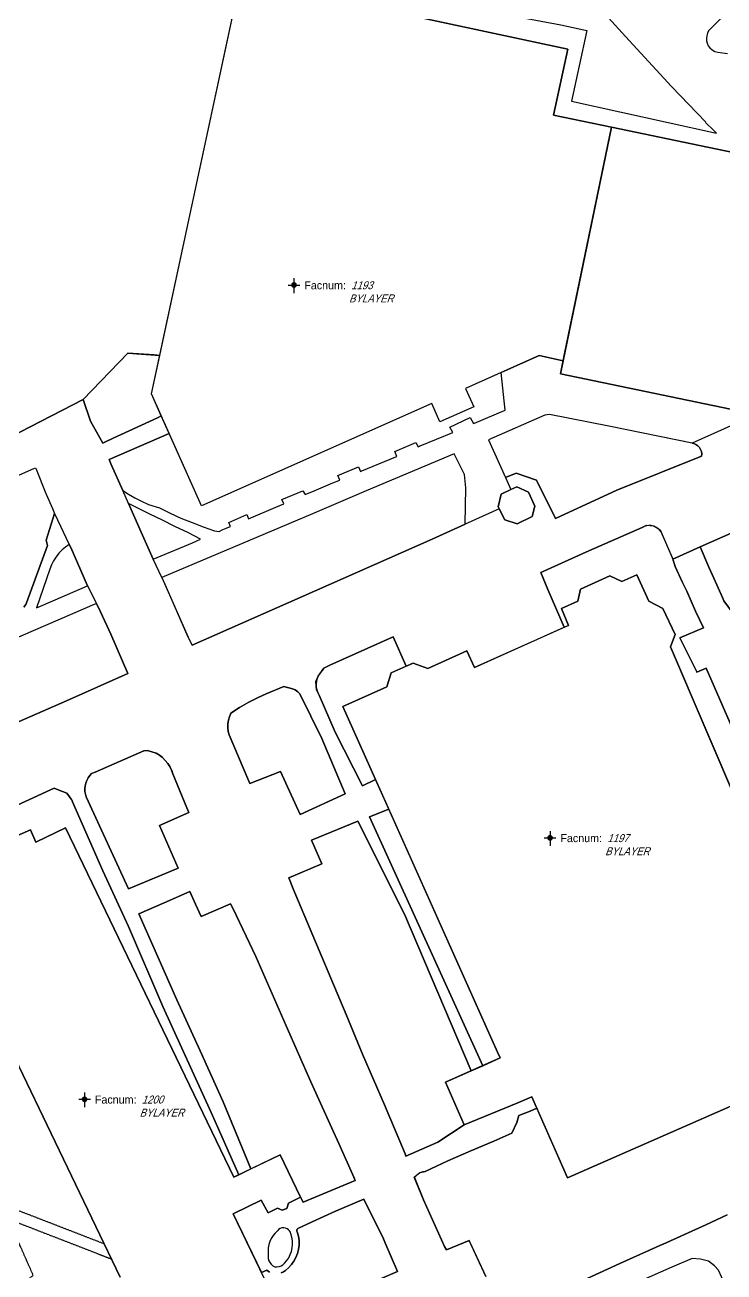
# Model space of a CAD drawing. Header units: inches. Extents: x 1273557 to 1282364, y 239587 to 246310.
# Drawn here: x 1276754 to 1277121, y 242141 to 242795 of the extents above; entities that cross this region are included whole.
import ezdxf
from ezdxf.enums import TextEntityAlignment as Align

# ---------------------------------------------------------------- set-up
doc = ezdxf.new("R2010")
doc.units = ezdxf.units.IN
doc.header["$MEASUREMENT"] = 0
doc.linetypes.add('DASHED2', pattern=[0.375, 0.25, -0.125])
doc.linetypes.add('HIDDEN', pattern=[0.375, 0.25, -0.125])
doc.layers.add('BLDG-DATA', color=159, linetype='DASHED2', lineweight=30)
for name, color, linetype in [('BLDG-UW', 231, 'Continuous'), ('BLDG-UW-UG', 159, 'HIDDEN'), ('GRASS', 3, 'Continuous'), ('PATH', 253, 'Continuous'), ('PATH-ISLAND', 252, 'Continuous')]:
    doc.layers.add(name, color=color, linetype=linetype)
doc.styles.add('SS_LITE', font='FRABK.TTF', dxfattribs={"height": 16})

# ---------------------------------------------------------------- blocks, each defined once
blk = doc.blocks.new('*U1')
for p, q in [((-3.08, 0), (3.08, 0)), ((0, 3.55), (0, -4.2))]:
    blk.add_line(p, q)
at = {"const_width": 1.5}
blk.add_lwpolyline([(-0.75, 0, 1), (0.75, 0, 1)], format="xyb", close=True, dxfattribs=at)
at = {"layer": 'BLDG-DATA', "color": 1, "style": 'SS_LITE'}
blk.add_text('Facnum:', height=4.2, dxfattribs=at).set_placement((27.26, -2.25), align=Align.RIGHT)
at = {"layer": 'BLDG-DATA', "color": 7, "style": 'SS_LITE', "oblique": 20, "width": 0.9, "flags": 8}
for tag, p in [('FACNUM', (29.98, -2.25)), ('OBJECT', (28.84, -9.16))]:
    blk.add_attdef(tag, p, '', height=4.2, dxfattribs=at)

msp = doc.modelspace()

# ---------------------------------------------------------------- linework, layer by layer
at = {"layer": 'BLDG-UW'}
for points in [[(1277036.9, 242619.12), (1277024.29, 242621.83), (1276985.7, 242604.55), (1276990, 242594.9), (1276972.24, 242586.99), (1276967.94, 242596.64), (1276847.06, 242542.88), (1276820.86, 242601.71), (1276867.21, 242817.49), (1276867.62, 242819.4), (1276876.83, 242817.42), (1276877.9, 242822.38), (1276888.41, 242832.09), (1276904.6, 242828.72), (1276910.64, 242814.98), (1276909.65, 242810.37), (1276929.67, 242806.07), (1277039.31, 242782.52), (1277031.88, 242747.94), (1277062.35, 242741.61)], [(1277062.35, 242741.61), (1277163.94, 242720.5), (1277165.62, 242728.6), (1277171.66, 242757.68), (1277197.79, 242752.25), (1277195.78, 242742.59), (1277190.07, 242715.07), (1277334.97, 242684.97), (1277329.07, 242656.58), (1277296.61, 242663.32), (1277284.83, 242658.1), (1277300.56, 242622.87), (1277358.36, 242493.44), (1277240.02, 242440.59), (1277183.85, 242566.38), (1277167.16, 242603.73), (1277138.29, 242590.84), (1277035.46, 242612.22), (1277037.65, 242622.75)]]:
    msp.add_lwpolyline(points, close=True, dxfattribs=at)
for points in [[(1277159.3, 242314.36), (1277093.25, 242468.99), (1277095.67, 242475.36), (1277089.24, 242489.06), (1277081.97, 242492.85), (1277075.63, 242506.78), (1277067.76, 242503.25), (1277061.4, 242506.15), (1277045.97, 242499.24), (1277044.57, 242492.87), (1277036.05, 242489.05), (1277039.72, 242480.22), (1276990.32, 242458.09), (1276986.41, 242466.82), (1276965.84, 242457.61), (1276958.18, 242460.43), (1276946.62, 242455.26), (1276944.33, 242447.98), (1276921.28, 242437.66), (1276921.28, 242437.66), (1276921.28, 242437.66), (1277002.47, 242256.33), (1277003.85, 242253.25), (1276975.26, 242240.45), (1276984.97, 242218.15), (1277013.1, 242229.69), (1277013.11, 242229.69), (1277020.57, 242232.75), (1277022.3, 242228.81), (1277039.13, 242190.41), (1277134.9, 242232.37)], [(1276886.95, 242123.25), (1276863.72, 242171.47), (1276878.53, 242178.61), (1276882.07, 242171.97), (1276882.07, 242171.97), (1276887.1, 242174.39), (1276889.49, 242173.35), (1276891.88, 242174.29), (1276892.77, 242177.12), (1276899.14, 242180.19), (1276888.41, 242202.46), (1276864.03, 242190.7), (1276864.03, 242190.7), (1276864.03, 242190.7), (1276775.74, 242373.91), (1276775.74, 242373.91), (1276775.74, 242373.91), (1276775.74, 242373.91), (1276760.28, 242366.46), (1276757.36, 242372.97), (1276748.63, 242369.05)], [(1276727.67, 242297.64), (1276804.51, 242138.22)]]:
    msp.add_lwpolyline(points, dxfattribs=at)
at = {"layer": 'BLDG-UW-UG'}
msp.add_lwpolyline([(1276758.87, 242139.1), (1276745.8, 242168.69), (1276799.92, 242147.73), (1276796.1, 242155.66), (1276742.37, 242176.47), (1276732, 242199.93), (1276622.04, 242151.68), (1276626.18, 242142.32), (1276611.84, 242136.36), (1276624.5, 242107.7), (1276638.83, 242113.66), (1276641.67, 242107.24), (1276647.29, 242094.52), (1276641.67, 242092.13), (1276636.82, 242089.9), (1276638.71, 242085.62), (1276628.16, 242080.96), (1276631.2, 242074.08), (1276631.2, 242074.08), (1276639.09, 242056.22)], close=True, dxfattribs=at)
at = {"layer": 'GRASS'}
for points in [[(1277069.64, 242789.22), (1277051.83, 242808.94), (1277047.97, 242813.25), (1277008.79, 242821.49), (1276951.52, 242832.75), (1276937.59, 242835.38), (1276937, 242833.14), (1276932.8, 242815.39), (1276932.8, 242815.39), (1276952.59, 242811.17), (1276952.59, 242811.17), (1277007.62, 242800.66), (1277035.75, 242795.41), (1277049.35, 242792.32), (1277041.31, 242755.24), (1277117.31, 242738.54), (1277117.31, 242738.54), (1277117.31, 242738.54), (1277117.31, 242738.54), (1277116.02, 242739.89), (1277115.96, 242739.83), (1277111.67, 242744.11), (1277111.82, 242744.26), (1277093.86, 242762.97)], [(1276820.86, 242601.71), (1276825.2, 242621.92), (1276822.3, 242622.12), (1276808.47, 242623.06), (1276785.08, 242598.8), (1276788.92, 242587.41), (1276794.46, 242577.49), (1276795.33, 242575.92), (1276796.82, 242576.6), (1276800.85, 242578.45), (1276824.01, 242589.21), (1276825.99, 242590.19)], [(1276916.15, 242554.98), (1276919.69, 242556.47), (1276918.75, 242558.81), (1276929.51, 242563.37), (1276930.6, 242561.04), (1276931.21, 242561.3), (1276949.15, 242568.61), (1276949.68, 242568.85), (1276948.6, 242571.39), (1276959.56, 242576.24), (1276960.79, 242573.92), (1276961.9, 242574.43), (1276978.95, 242581.36), (1276977.5, 242584.28), (1276988.07, 242589.33), (1276989.88, 242586.14), (1276990.41, 242586.37), (1277006.5, 242593.24), (1277004.39, 242612.92), (1276985.7, 242604.55), (1276990, 242594.9), (1276972.24, 242586.99), (1276967.94, 242596.64), (1276847.06, 242542.88), (1276830.14, 242580.86), (1276798.62, 242567.25), (1276799.7, 242564.61), (1276805.93, 242550.99), (1276808.76, 242549.13), (1276812.19, 242547.14), (1276815.71, 242545.33), (1276819.33, 242543.71), (1276825.06, 242541.95), (1276830.68, 242539.15), (1276836.38, 242536.55), (1276842.17, 242534.13), (1276848.04, 242531.91), (1276853.98, 242529.88), (1276856.34, 242529.56), (1276858.42, 242530.46), (1276859.18, 242530.82), (1276862.29, 242532.13), (1276861.42, 242534.26), (1276871.02, 242538.35), (1276871.89, 242536.17), (1276886.15, 242542.17), (1276890.37, 242544), (1276889.38, 242546.27), (1276900.39, 242550.85), (1276901.54, 242548.83), (1276906.25, 242550.87)], [(1277109.55, 242569.05), (1277109.64, 242570.25), (1277109.47, 242571.44), (1277109.07, 242572.57), (1277108.43, 242573.59), (1277107.6, 242574.46), (1277106.6, 242575.14), (1277105.49, 242575.59), (1277060.81, 242584.83), (1277029.68, 242590.9), (1277027.37, 242590.57), (1276997.68, 242577.65), (1277006.64, 242557.88), (1277012.25, 242560.06), (1277022.91, 242556.46), (1277032.91, 242536.29), (1277065.18, 242551.2)], [(1276968.22, 242525.55), (1276985.57, 242533.32), (1276985.89, 242552.4), (1276985.19, 242559.32), (1276979.68, 242570.28), (1276933.49, 242550.88), (1276905.31, 242538.75), (1276826.4, 242505.41), (1276840.18, 242474.03), (1276842.2, 242469.86), (1276898.87, 242494.87)], [(1277148.75, 242512.64), (1277182.9, 242527.47), (1277185.62, 242522.05), (1277200.82, 242528.36), (1277185.22, 242563.3), (1277154.77, 242550.54), (1277158.02, 242543.18), (1277108.8, 242521.36), (1277113.35, 242510.81), (1277116.06, 242505.03), (1277120.46, 242494.91), (1277121.26, 242493.08), (1277126.63, 242485.84), (1277140.38, 242492.19), (1277140.95, 242493.32), (1277141.28, 242494.53), (1277141.37, 242495.8), (1277141.21, 242497.05), (1277140.81, 242498.25), (1277139.09, 242501.48), (1277151.46, 242506.48)], [(1277018.66, 242550.2), (1277012.59, 242552.93), (1277004.34, 242549.04), (1277002.84, 242542.38), (1277006.38, 242535.54), (1277012.71, 242533.59), (1277020.58, 242537.34), (1277022.03, 242542.81)], [(1276842.5, 242523.56), (1276846.7, 242525.38), (1276840.32, 242528.75), (1276833.22, 242532.17), (1276826.71, 242535.45), (1276820.09, 242538.51), (1276808.91, 242544.13), (1276816.1, 242527.56), (1276821.77, 242514.95)], [(1276778.53, 242521.03), (1276777.72, 242522.74), (1276775.82, 242521.34), (1276773.98, 242519.79), (1276772.31, 242518.06), (1276770.81, 242516.18), (1276769.51, 242514.16), (1276768.41, 242512.02), (1276767.53, 242509.79), (1276760.64, 242489.4), (1276762.69, 242490.26), (1276787.24, 242500.96)], [(1276799.54, 242475.56), (1276794.12, 242487.39), (1276792.11, 242491.73), (1276791.16, 242491.32), (1276747.09, 242472.32), (1276736.79, 242467.88), (1276720.06, 242460.54), (1276728.73, 242440.38), (1276729.61, 242438.53), (1276736.11, 242423.16), (1276776.34, 242440.7), (1276808.41, 242454.93)], [(1276954.59, 242458.83), (1276947.64, 242474.22), (1276914.5, 242459.3), (1276911.33, 242457.83), (1276908.96, 242454.39), (1276908.08, 242452.82), (1276907.41, 242451.16), (1276907.29, 242449.58), (1276907.39, 242448), (1276907.71, 242446.44), (1276908.24, 242444.95), (1276908.97, 242443.54), (1276917.37, 242424.15), (1276931.68, 242396.05), (1276938.44, 242399.34), (1276921.28, 242437.66), (1276944.33, 242447.98), (1276946.62, 242455.26)], [(1276910.34, 242420.84), (1276898.81, 242444.34), (1276897.64, 242445.43), (1276896.31, 242446.32), (1276894.86, 242447), (1276890.32, 242448.11), (1276881.06, 242444.29), (1276876.86, 242442.38), (1276871.94, 242439.86), (1276867.14, 242437.1), (1276862.48, 242434.11), (1276861.76, 242432.3), (1276861.27, 242430.42), (1276861.01, 242428.49), (1276860.99, 242426.54), (1276861.2, 242424.61), (1276861.65, 242422.71), (1276871.5, 242399.69), (1276872.53, 242397.19), (1276888.59, 242403.48), (1276898.84, 242381.07), (1276922.59, 242391.78)], [(1276832.16, 242402.36), (1276831.46, 242404.28), (1276830.55, 242406.11), (1276829.43, 242407.82), (1276828.13, 242409.4), (1276826.66, 242410.82), (1276825.04, 242412.07), (1276823.28, 242413.12), (1276818.81, 242414.61), (1276816.85, 242414.36), (1276791.34, 242403.24), (1276789.5, 242402.5), (1276788.5, 242401.39), (1276787.62, 242400.19), (1276786.91, 242398.89), (1276786.38, 242397.51), (1276786.04, 242396.06), (1276785.9, 242394.59), (1276785.96, 242393.1), (1276786.22, 242391.64), (1276786.67, 242390.23), (1276808.92, 242341.92), (1276834.89, 242352.86), (1276825.02, 242375.16), (1276840.51, 242381.98), (1276839.37, 242384.47)], [(1276779.46, 242387.67), (1276779.03, 242388.65), (1276778.75, 242389.04), (1276778.75, 242389.04), (1276777.85, 242390.3), (1276776.47, 242392.23), (1276774.2, 242393.1), (1276772.76, 242393.65), (1276769.88, 242394.75), (1276767.98, 242393.88), (1276741.18, 242381.6), (1276747.36, 242368.48), (1276748.63, 242369.05), (1276757.36, 242372.97), (1276760.28, 242366.46), (1276775.74, 242373.91), (1276864.03, 242190.7), (1276866.7, 242191.99), (1276852.18, 242224.62), (1276826.79, 242280.24), (1276808.81, 242322.21), (1276795.45, 242351.41), (1276779.46, 242387.67)], [(1276945.43, 242383.72), (1276935.37, 242379.78), (1276994.71, 242249.16), (1277003.85, 242253.25), (1277002.47, 242256.33)], [(1276953.71, 242328.77), (1276929.14, 242377.57), (1276904.89, 242367.52), (1276910.26, 242355.18), (1276892.92, 242347.78), (1276895.32, 242341.97), (1276905.58, 242317.46), (1276923.09, 242275.98), (1276931.6, 242255.15), (1276943.22, 242228.72), (1276953.94, 242202.91), (1276954.4, 242201.74), (1276971.15, 242209.08), (1276984.98, 242218.14), (1276975.26, 242240.45), (1276988.68, 242246.46)], [(1276891.56, 242270.06), (1276875.57, 242306.42), (1276863.68, 242331.41), (1276862.43, 242334.14), (1276854.69, 242330.77), (1276846.95, 242327.41), (1276843.97, 242333.95), (1276841, 242340.5), (1276827.62, 242334.65), (1276814.24, 242328.81), (1276824.2, 242306.31), (1276834.17, 242283.82), (1276846.36, 242257), (1276858.56, 242230.19), (1276873, 242195.03), (1276888.41, 242202.46), (1276899.14, 242180.19), (1276900.45, 242177.48), (1276927.75, 242188.97), (1276927.11, 242190.74), (1276919.19, 242208.42), (1276915.58, 242216.47), (1276904.52, 242240.78)], [(1276894.75, 242153.54), (1276894.89, 242155.42), (1276894.82, 242157.3), (1276894.54, 242159.16), (1276894.05, 242160.98), (1276893.77, 242161.8), (1276893.29, 242162.53), (1276892.74, 242163.01), (1276892.11, 242163.53), (1276891.25, 242163.95), (1276890.31, 242164.13), (1276889.35, 242164.08), (1276888.44, 242163.78), (1276887.63, 242163.26), (1276886.98, 242162.56), (1276885.75, 242161.35), (1276884.67, 242160), (1276883.76, 242158.53), (1276883.04, 242156.96), (1276882.51, 242155.32), (1276882.18, 242153.63), (1276882.06, 242151.9), (1276882.14, 242150.18), (1276882.05, 242149.05), (1276882.17, 242147.92), (1276882.51, 242146.84), (1276883.04, 242145.83), (1276883.76, 242144.95), (1276884.63, 242144.22), (1276885.62, 242143.67), (1276886.74, 242143.61), (1276887.86, 242143.77), (1276888.92, 242144.14), (1276889.88, 242144.72), (1276890.72, 242145.47), (1276891.9, 242146.87), (1276892.9, 242148.4), (1276893.72, 242150.03), (1276894.34, 242151.76)]]:
    msp.add_lwpolyline(points, close=True, dxfattribs=at)
for points in [[(1277125.74, 242804.63), (1277113.26, 242792.16), (1277112.65, 242790.96), (1277112.26, 242789.66), (1277112.1, 242788.32), (1277112.19, 242786.97), (1277112.51, 242785.65), (1277113.07, 242784.41), (1277113.83, 242783.29), (1277115.05, 242782.23), (1277116.47, 242781.44), (1277118.03, 242780.97), (1277123.16, 242780.34)], [(1276727.89, 242548.79), (1276759.2, 242562.58), (1276760.02, 242562.94), (1276760.31, 242562.23), (1276765.5, 242549.39), (1276765.72, 242549.09), (1276768.91, 242541.54), (1276770.06, 242538.88), (1276770.06, 242538.88), (1276765.56, 242525), (1276766.37, 242522.2), (1276755.23, 242492.11), (1276754.9, 242491.22), (1276753.83, 242489.73)], [(1277128.77, 242419.37), (1277111.97, 242457.85), (1277107.12, 242455.75), (1277107.12, 242455.75), (1277107.08, 242455.84), (1277098.14, 242473.72), (1277110.65, 242478.97), (1277106.41, 242487.62), (1277101.82, 242498.14), (1277099.36, 242503.15), (1277095.74, 242511.2), (1277094.32, 242515.61), (1277088.34, 242529.31), (1277087.56, 242530.29), (1277086.62, 242531.13), (1277085.56, 242531.81), (1277084.4, 242532.29), (1277083.17, 242532.57), (1277081.92, 242532.65), (1277080.66, 242532.51), (1277079.46, 242532.16), (1277078.32, 242531.62), (1277050.45, 242519.38), (1277025.13, 242507.89), (1277028.91, 242499.12), (1277037.45, 242479.2), (1277039.72, 242480.22), (1277036.05, 242489.05), (1277044.57, 242492.87), (1277045.97, 242499.24), (1277061.4, 242506.15), (1277067.76, 242503.25), (1277075.63, 242506.78), (1277081.97, 242492.85), (1277089.24, 242489.06), (1277095.67, 242475.36), (1277093.25, 242468.99), (1277148.27, 242340.19)], [(1276804.51, 242138.22), (1276727.67, 242297.64)], [(1277134.9, 242232.37), (1277039.13, 242190.41), (1277023.12, 242226.94), (1277019.64, 242225.38), (1277013.7, 242222.96), (1277012.59, 242219.43), (1277010.06, 242213.85), (1277000.61, 242209.53), (1276988.43, 242204.54), (1276976.36, 242199.27), (1276964.43, 242193.71), (1276963.13, 242193.45), (1276961.9, 242192.98), (1276960.76, 242192.31), (1276959.76, 242191.45), (1276958.91, 242190.44), (1276963.58, 242178.73), (1276974.74, 242154.33), (1276975.74, 242152.53), (1276987.53, 242157.51), (1276987.58, 242157.4), (1276987.79, 242156.96), (1276996.35, 242138.55)], [(1276941.01, 242137.41), (1276949.93, 242141.26), (1276943.28, 242156.65), (1276942.58, 242158.27), (1276932.31, 242179.15), (1276917.42, 242172.88), (1276905.26, 242167.28), (1276897.69, 242163.79), (1276897.29, 242163.44), (1276897.09, 242162.95), (1276897.13, 242162.42), (1276897.39, 242161.96), (1276898.01, 242159.71), (1276898.35, 242157.4), (1276898.38, 242155.06), (1276898.13, 242152.74), (1276897.5, 242150.61), (1276896.65, 242148.57), (1276895.58, 242146.63), (1276894.31, 242144.81), (1276892.84, 242143.15), (1276891.21, 242141.65), (1276890.16, 242140.95), (1276889, 242140.42)], [(1277049.57, 242137.47), (1277066.68, 242145.31), (1277089.28, 242155.44), (1277089.43, 242155.51), (1277111.83, 242165.69), (1277123.07, 242170.88)], [(1277124.79, 242127.92), (1277118.4, 242141.9), (1277116.35, 242144.23), (1277113.28, 242146.59), (1277109, 242147.69), (1277104.69, 242147.97), (1277093.92, 242143.38), (1277053.86, 242125.75)], [(1276882.82, 242140.8), (1276881.37, 242141.8), (1276878.59, 242140.61)]]:
    msp.add_lwpolyline(points, dxfattribs=at)
at = {"layer": 'PATH'}
for points in [[(1276366.71, 242766.64), (1276448.49, 242763.73), (1276447.66, 242740.51), (1276457.15, 242740.18), (1276456.86, 242731.79), (1276476.71, 242731.31), (1276487.65, 242730.49), (1276485.82, 242683.6), (1276483.85, 242633.22), (1276494.25, 242633.02), (1276527.95, 242600.87), (1276540.66, 242598.44), (1276721.23, 242564.83), (1276726.66, 242570.53), (1276751.9, 242581.56), (1276785.08, 242598.8), (1276808.47, 242623.06), (1276825.2, 242621.92), (1276842, 242700.16), (1276867.62, 242819.4)], [(1277163.94, 242720.5), (1277062.35, 242741.61), (1277031.88, 242747.94), (1277039.31, 242782.52), (1276929.67, 242806.07)], [(1277125.74, 242804.63), (1277113.26, 242792.16), (1277112.65, 242790.96), (1277112.26, 242789.66), (1277112.1, 242788.32), (1277112.19, 242786.97), (1277112.51, 242785.65), (1277113.07, 242784.41), (1277113.83, 242783.29), (1277115.05, 242782.23), (1277116.47, 242781.44), (1277118.03, 242780.97), (1277123.16, 242780.34)], [(1277138.29, 242590.84), (1277104.57, 242575.78), (1277105.49, 242575.59), (1277106.6, 242575.14), (1277107.6, 242574.46), (1277108.43, 242573.59), (1277109.07, 242572.57), (1277109.47, 242571.44), (1277109.64, 242570.25), (1277109.55, 242569.05), (1277065.18, 242551.2), (1277032.91, 242536.29), (1277022.91, 242556.46), (1277012.25, 242560.06), (1277006.64, 242557.88), (1277009.54, 242551.49), (1277012.59, 242552.93), (1277018.66, 242550.2), (1277022.03, 242542.81), (1277020.58, 242537.34), (1277012.71, 242533.59), (1277006.38, 242535.54), (1277003.4, 242541.3), (1276985.57, 242533.32), (1276985.57, 242533.32), (1276968.22, 242525.55), (1276898.87, 242494.87), (1276842.2, 242469.86), (1276840.18, 242474.03), (1276827.49, 242502.94), (1276826.4, 242505.41), (1276821.77, 242514.95), (1276816.1, 242527.56), (1276808.91, 242544.13), (1276805.93, 242550.99), (1276799.7, 242564.61), (1276798.62, 242567.25), (1276830.14, 242580.86), (1276825.99, 242590.19), (1276824.01, 242589.21), (1276800.85, 242578.45), (1276796.82, 242576.6), (1276795.33, 242575.92), (1276794.46, 242577.49), (1276788.92, 242587.41), (1276785.08, 242598.8), (1276751.9, 242581.56)], [(1276727.89, 242548.79), (1276759.2, 242562.58), (1276760.02, 242562.94), (1276760.31, 242562.23), (1276765.5, 242549.39), (1276765.72, 242549.09), (1276768.91, 242541.54), (1276770.06, 242538.88), (1276777.72, 242522.74), (1276778.53, 242521.03), (1276787.24, 242500.96), (1276792.11, 242491.73), (1276794.12, 242487.39), (1276799.54, 242475.56), (1276808.41, 242454.93), (1276776.34, 242440.7), (1276736.11, 242423.16)], [(1276753.83, 242489.73), (1276754.9, 242491.22), (1276755.23, 242492.11), (1276766.37, 242522.2), (1276765.56, 242525), (1276770.06, 242538.88), (1276777.72, 242522.74), (1276775.82, 242521.34), (1276773.98, 242519.79), (1276772.31, 242518.06), (1276770.81, 242516.18), (1276769.51, 242514.16), (1276768.41, 242512.02), (1276767.53, 242509.79), (1276760.64, 242489.4), (1276762.69, 242490.26), (1276787.24, 242500.96), (1276792.11, 242491.73), (1276791.16, 242491.32), (1276747.09, 242472.32)], [(1276996.35, 242138.55), (1276987.58, 242157.4), (1276987.53, 242157.51), (1276975.74, 242152.53), (1276974.74, 242154.33), (1276963.58, 242178.73), (1276958.83, 242190.65), (1276961.77, 242193.18), (1276964.43, 242193.71), (1276976.36, 242199.27), (1276988.43, 242204.54), (1277000.61, 242209.53), (1277010.06, 242213.85), (1277012.59, 242219.43), (1277013.7, 242222.96), (1277019.64, 242225.38), (1277023.12, 242226.94), (1277022.3, 242228.81), (1277020.57, 242232.75), (1277013.11, 242229.69), (1277013.1, 242229.69), (1276985.04, 242218.18), (1276971.15, 242209.08), (1276954.4, 242201.74), (1276953.94, 242202.91), (1276943.22, 242228.72), (1276931.6, 242255.15), (1276923.09, 242275.98), (1276905.58, 242317.46), (1276895.32, 242341.97), (1276892.92, 242347.78), (1276910.26, 242355.18), (1276904.89, 242367.52), (1276929.14, 242377.57), (1276953.71, 242328.77), (1276988.68, 242246.46), (1276994.71, 242249.16), (1276935.37, 242379.78), (1276945.43, 242383.72), (1276938.44, 242399.34), (1276931.68, 242396.05), (1276917.37, 242424.15), (1276908.97, 242443.54), (1276907.49, 242446.4), (1276907.22, 242450.69), (1276908.37, 242453.53), (1276911.33, 242457.83), (1276914.5, 242459.3), (1276947.64, 242474.22), (1276954.59, 242458.83), (1276958.18, 242460.43), (1276965.84, 242457.61), (1276986.41, 242466.82), (1276990.32, 242458.09), (1277037.45, 242479.2), (1277028.91, 242499.12), (1277025.13, 242507.89), (1277050.45, 242519.38), (1277078.32, 242531.62), (1277080.66, 242532.73), (1277084.51, 242532.48), (1277087.91, 242530.31), (1277094.56, 242515.05), (1277108.8, 242521.36), (1277158.02, 242543.18)], [(1277126.63, 242485.84), (1277121.26, 242493.08), (1277120.46, 242494.91), (1277116.06, 242505.03), (1277113.35, 242510.81), (1277108.8, 242521.36), (1277094.51, 242515.02), (1277095.74, 242511.2), (1277099.36, 242503.15), (1277101.82, 242498.14), (1277106.41, 242487.62), (1277110.65, 242478.97), (1277098.14, 242473.72), (1277107.12, 242455.75), (1277111.97, 242457.85), (1277128.77, 242419.37)], [(1276741.18, 242381.6), (1276767.98, 242393.88), (1276769.88, 242394.75), (1276772.76, 242393.65), (1276774.2, 242393.1), (1276776.47, 242392.23), (1276777.85, 242390.3), (1276778.75, 242389.04), (1276778.75, 242389.04), (1276779.03, 242388.65), (1276779.46, 242387.67), (1276779.46, 242387.67), (1276795.45, 242351.41), (1276808.81, 242322.21), (1276826.79, 242280.24), (1276852.18, 242224.62), (1276866.7, 242191.99), (1276866.7, 242191.99), (1276873, 242195.03), (1276858.56, 242230.19), (1276846.36, 242257), (1276834.17, 242283.82), (1276824.2, 242306.31), (1276814.24, 242328.81), (1276827.62, 242334.65), (1276841, 242340.5), (1276843.97, 242333.95), (1276846.95, 242327.41), (1276854.69, 242330.77), (1276862.43, 242334.14), (1276863.68, 242331.41), (1276875.57, 242306.42), (1276891.56, 242270.06), (1276904.52, 242240.78), (1276915.58, 242216.47), (1276919.19, 242208.42), (1276927.11, 242190.74), (1276927.75, 242188.97), (1276900.45, 242177.48), (1276899.14, 242180.19), (1276892.77, 242177.12), (1276891.88, 242174.29), (1276889.49, 242173.35), (1276887.1, 242174.39), (1276882.07, 242171.97), (1276882.07, 242171.97), (1276878.53, 242178.61), (1276863.72, 242171.47), (1276878.59, 242140.61), (1276881.37, 242141.8), (1276882.82, 242140.8)], [(1276889, 242140.42), (1276890.16, 242140.95), (1276891.21, 242141.65), (1276892.84, 242143.15), (1276894.31, 242144.81), (1276895.58, 242146.63), (1276896.65, 242148.57), (1276897.5, 242150.61), (1276898.13, 242152.74), (1276898.38, 242155.06), (1276898.35, 242157.4), (1276898.01, 242159.71), (1276897.39, 242161.96), (1276897.13, 242162.42), (1276897.09, 242162.95), (1276897.29, 242163.44), (1276897.69, 242163.79), (1276905.26, 242167.28), (1276917.42, 242172.88), (1276932.31, 242179.15), (1276942.58, 242158.27), (1276943.28, 242156.65), (1276949.93, 242141.26), (1276941.01, 242137.41)], [(1277123.07, 242170.88), (1277111.83, 242165.69), (1277089.43, 242155.51), (1277089.28, 242155.44), (1277066.68, 242145.31), (1277049.57, 242137.47)]]:
    msp.add_lwpolyline(points, dxfattribs=at)
msp.add_lwpolyline([(1276805.93, 242550.99), (1276808.76, 242549.13), (1276812.19, 242547.14), (1276815.71, 242545.33), (1276819.33, 242543.71), (1276825.06, 242541.95), (1276830.68, 242539.15), (1276836.38, 242536.55), (1276842.17, 242534.13), (1276848.04, 242531.91), (1276853.98, 242529.88), (1276856.34, 242529.56), (1276858.42, 242530.46), (1276859.18, 242530.82), (1276862.29, 242532.13), (1276861.42, 242534.26), (1276871.02, 242538.35), (1276871.89, 242536.17), (1276886.15, 242542.17), (1276890.37, 242544), (1276889.38, 242546.27), (1276900.39, 242550.85), (1276901.54, 242548.83), (1276906.25, 242550.87), (1276916.15, 242554.98), (1276919.69, 242556.47), (1276918.75, 242558.81), (1276929.51, 242563.37), (1276930.6, 242561.04), (1276931.21, 242561.3), (1276949.15, 242568.61), (1276949.68, 242568.85), (1276948.6, 242571.39), (1276959.56, 242576.24), (1276960.79, 242573.92), (1276961.9, 242574.43), (1276978.95, 242581.36), (1276977.5, 242584.28), (1276988.07, 242589.33), (1276989.88, 242586.14), (1276990.41, 242586.37), (1277006.5, 242593.24), (1277004.39, 242612.92), (1277024.29, 242621.83), (1277036.89, 242619.12), (1277035.46, 242612.22), (1277138.29, 242590.84), (1277104.57, 242575.78), (1277060.81, 242584.83), (1277029.68, 242590.9), (1277027.37, 242590.57), (1276997.68, 242577.65), (1277006.64, 242557.88), (1277009.54, 242551.49), (1277004.34, 242549.04), (1277002.84, 242542.38), (1277003.4, 242541.3), (1276985.57, 242533.32), (1276985.89, 242552.4), (1276985.19, 242559.32), (1276979.68, 242570.28), (1276933.49, 242550.88), (1276905.31, 242538.75), (1276826.4, 242505.41), (1276821.77, 242514.95), (1276842.5, 242523.56), (1276846.7, 242525.38), (1276840.32, 242528.75), (1276833.22, 242532.17), (1276826.71, 242535.45), (1276820.09, 242538.51), (1276808.91, 242544.13)], close=True, dxfattribs=at)
at = {"layer": 'PATH-ISLAND'}
for points in [[(1277051.83, 242808.94), (1277047.97, 242813.25), (1277008.79, 242821.49), (1276951.52, 242832.75), (1276937.59, 242835.38), (1276937, 242833.14), (1276932.8, 242815.39), (1276952.59, 242811.17), (1277007.62, 242800.66), (1277035.75, 242795.41), (1277049.35, 242792.32), (1277041.31, 242755.24), (1277117.31, 242738.54), (1277116.02, 242739.89), (1277115.96, 242739.83), (1277111.67, 242744.11), (1277111.82, 242744.26), (1277093.86, 242762.97), (1277069.64, 242789.22)], [(1276922.59, 242391.78), (1276898.84, 242381.07), (1276888.59, 242403.48), (1276872.53, 242397.19), (1276871.5, 242399.69), (1276861.65, 242422.71), (1276861.2, 242424.61), (1276860.99, 242426.54), (1276861.01, 242428.49), (1276861.27, 242430.42), (1276861.76, 242432.3), (1276862.48, 242434.11), (1276867.14, 242437.1), (1276871.94, 242439.86), (1276876.86, 242442.38), (1276881.06, 242444.29), (1276890.32, 242448.11), (1276894.86, 242447), (1276896.31, 242446.32), (1276897.64, 242445.43), (1276898.81, 242444.34), (1276910.34, 242420.84)], [(1276834.89, 242352.86), (1276808.92, 242341.92), (1276786.67, 242390.23), (1276786.22, 242391.64), (1276785.96, 242393.1), (1276785.9, 242394.59), (1276786.04, 242396.06), (1276786.38, 242397.51), (1276786.91, 242398.89), (1276787.62, 242400.19), (1276788.5, 242401.39), (1276789.5, 242402.5), (1276791.34, 242403.24), (1276816.85, 242414.36), (1276818.81, 242414.61), (1276823.28, 242413.12), (1276825.04, 242412.07), (1276826.66, 242410.82), (1276828.13, 242409.4), (1276829.43, 242407.82), (1276830.55, 242406.11), (1276831.46, 242404.28), (1276831.56, 242404.01), (1276832.16, 242402.36), (1276839.37, 242384.47), (1276840.51, 242381.98), (1276825.02, 242375.16)], [(1276894.75, 242153.54), (1276894.89, 242155.42), (1276894.82, 242157.3), (1276894.54, 242159.16), (1276894.05, 242160.98), (1276893.77, 242161.8), (1276893.29, 242162.53), (1276892.74, 242163.01), (1276892.11, 242163.53), (1276891.25, 242163.95), (1276890.31, 242164.13), (1276889.35, 242164.08), (1276888.44, 242163.78), (1276887.63, 242163.26), (1276886.98, 242162.56), (1276885.75, 242161.35), (1276884.67, 242160), (1276883.76, 242158.53), (1276883.04, 242156.96), (1276882.51, 242155.32), (1276882.18, 242153.63), (1276882.06, 242151.9), (1276882.14, 242150.18), (1276882.05, 242149.05), (1276882.17, 242147.92), (1276882.51, 242146.84), (1276883.04, 242145.83), (1276883.76, 242144.95), (1276884.63, 242144.22), (1276885.62, 242143.67), (1276886.74, 242143.61), (1276887.86, 242143.77), (1276888.92, 242144.14), (1276889.88, 242144.72), (1276890.72, 242145.47), (1276891.9, 242146.87), (1276892.9, 242148.4), (1276893.72, 242150.03), (1276894.34, 242151.76)]]:
    msp.add_lwpolyline(points, close=True, dxfattribs=at)
for points in [[(1277003.4, 242541.3), (1277002.84, 242542.38), (1277004.34, 242549.04), (1277009.54, 242551.49)], [(1277124.79, 242127.92), (1277118.4, 242141.9), (1277116.35, 242144.23), (1277113.28, 242146.59), (1277109, 242147.69), (1277104.69, 242147.97), (1277093.92, 242143.38), (1277053.86, 242125.75)]]:
    msp.add_lwpolyline(points, dxfattribs=at)

# ---------------------------------------------------------------- block references
at = {"layer": 'BLDG-DATA'}
ref = msp.add_blockref('*U1', (1276895.68, 242658.83), dxfattribs=at)
ref.add_attrib('FACNUM', '1193', (1276925.67, 242656.58), dxfattribs={"color": 7, "height": 4.2, "style": 'SS_LITE', "oblique": 20, "width": 0.9})
ref.add_attrib('OBJECT', 'BYLAYER', (1276924.52, 242649.67), dxfattribs={"color": 7, "height": 4.2, "style": 'SS_LITE', "oblique": 20, "width": 0.9})
ref = msp.add_blockref('*U1', (1277030.07, 242368.73), dxfattribs=at)
ref.add_attrib('FACNUM', '1197', (1277060.05, 242366.49), dxfattribs={"color": 7, "height": 4.2, "style": 'SS_LITE', "oblique": 20, "width": 0.9})
ref.add_attrib('OBJECT', 'BYLAYER', (1277058.91, 242359.58), dxfattribs={"color": 7, "height": 4.2, "style": 'SS_LITE', "oblique": 20, "width": 0.9})
ref = msp.add_blockref('*U1', (1276785.79, 242231.55), dxfattribs=at)
ref.add_attrib('FACNUM', '1200', (1276815.77, 242229.31), dxfattribs={"color": 7, "height": 4.2, "style": 'SS_LITE', "oblique": 20, "width": 0.9})
ref.add_attrib('OBJECT', 'BYLAYER', (1276814.63, 242222.4), dxfattribs={"color": 7, "height": 4.2, "style": 'SS_LITE', "oblique": 20, "width": 0.9})

doc.saveas('drawing.dxf')
